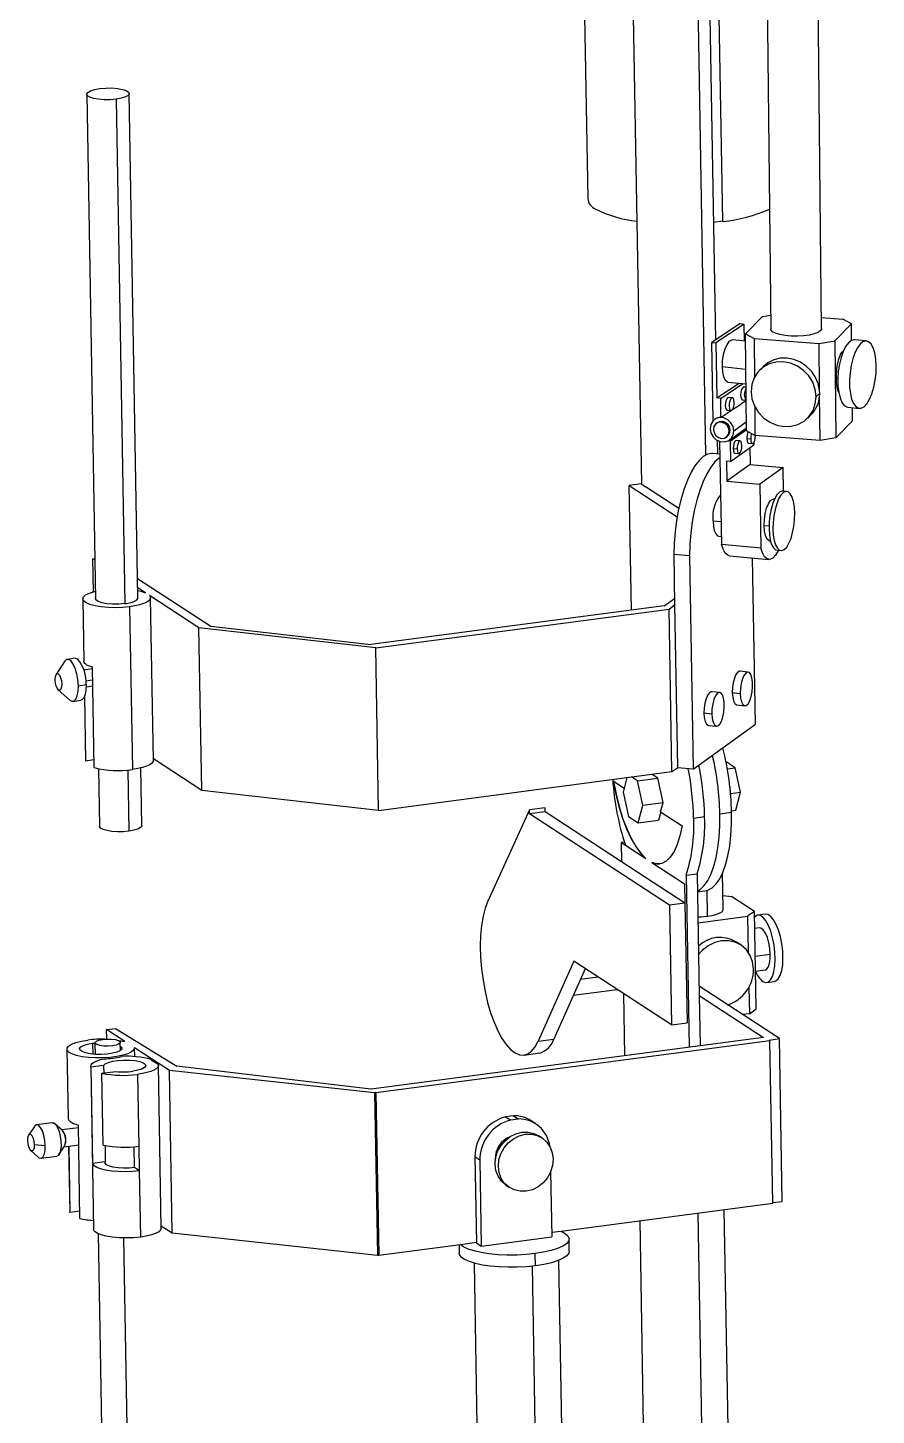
# Model space of a CAD drawing. Header units: inches. Extents: x 0.1 to 8.4, y 0.1 to 10.9.
# Drawn here: x 4.563 to 5.439, y 4.929 to 6.362 of the extents above; entities that cross this region are included whole.
import ezdxf

# ---------------------------------------------------------------- set-up
doc = ezdxf.new("R2010")
doc.units = ezdxf.units.IN
doc.header["$MEASUREMENT"] = 0

msp = doc.modelspace()

# ---------------------------------------------------------------- linework, layer by layer
at = {"color": 7, "linetype": 'Continuous', "lineweight": 25}
for p, q in [((5.3227, 6.7557), (5.3301, 6.0512)), ((5.3826, 6.0518), (5.3752, 6.7563)), ((5.1365, 6.4583), (5.1413, 6.1859)), ((5.2656, 6.4607), (5.2729, 6.0397)), ((5.1969, 5.8909), (5.1876, 6.425)), ((5.2547, 6.3886), (5.2629, 5.9211)), ((4.6241, 6.2937), (4.6332, 5.772)), ((4.6769, 5.7736), (4.6678, 6.2945)), ((5.2806, 6.1625), (5.2708, 6.1613)), ((5.3211, 6.0637), (5.3039, 6.0463)), ((5.33, 6.0652), (5.3211, 6.0637)), ((5.3825, 6.063), (5.4046, 6.0613)), ((5.2986, 6.0568), (5.2694, 6.0374)), ((5.3026, 6.0564), (5.2734, 6.0369)), ((5.2986, 6.0568), (5.3026, 6.0564)), ((5.3029, 6.0387), (5.3026, 6.0564)), ((5.4135, 6.0566), (5.3962, 6.0392)), ((5.4135, 6.0566), (5.4046, 6.0613)), ((5.4136, 6.0395), (5.4135, 6.0566)), ((5.2708, 5.9567), (5.2694, 6.0374)), ((5.2694, 6.0374), (5.2734, 6.0369)), ((5.2734, 6.0369), (5.2744, 5.98)), ((5.304, 6.0386), (5.2908, 6.04)), ((5.3039, 6.0463), (5.3128, 6.0416)), ((5.3049, 5.946), (5.3039, 6.0463)), ((5.3128, 6.0416), (5.3799, 6.0364)), ((5.3128, 6.0416), (5.3132, 6.0013)), ((5.3799, 6.0364), (5.3962, 6.0392)), ((5.3804, 5.9881), (5.3799, 6.0364)), ((5.3962, 6.0392), (5.3973, 5.9389)), ((5.4288, 6.0389), (5.4167, 6.0401)), ((5.3221, 6.0123), (5.3184, 6.0086)), ((5.2744, 5.98), (5.2974, 5.9953)), ((5.2784, 5.9796), (5.3014, 5.9949)), ((5.2863, 5.9964), (5.3044, 5.9946)), ((5.3045, 5.991), (5.3022, 5.9912)), ((5.2784, 5.9796), (5.2744, 5.98)), ((5.2787, 5.9598), (5.2784, 5.9796)), ((5.2904, 5.9801), (5.2864, 5.9805)), ((5.3009, 5.9782), (5.3046, 5.9778)), ((5.3806, 5.9851), (5.3769, 5.9814)), ((5.381, 5.9361), (5.3805, 5.9822)), ((5.285, 5.9675), (5.2891, 5.9671)), ((5.3135, 5.9712), (5.3138, 5.9412)), ((5.3682, 5.9593), (5.3719, 5.9631)), ((5.4095, 5.9705), (5.4216, 5.9692)), ((5.4145, 5.9563), (5.4144, 5.97)), ((5.2722, 5.9579), (5.2721, 5.9578)), ((5.2749, 5.9545), (5.2739, 5.9538)), ((5.2874, 5.9365), (5.3049, 5.9491)), ((5.4145, 5.9563), (5.3973, 5.9389)), ((5.2747, 5.9363), (5.275, 5.9223)), ((5.2773, 5.9351), (5.2791, 5.829)), ((5.2841, 5.9396), (5.2851, 5.9403)), ((5.2881, 5.9354), (5.2859, 5.9356)), ((5.2881, 5.9466), (5.2872, 5.9459)), ((5.2881, 5.9354), (5.3049, 5.9475)), ((5.2881, 5.9354), (5.2884, 5.9144)), ((5.2984, 5.9356), (5.2943, 5.936)), ((5.3138, 5.9412), (5.3049, 5.946)), ((5.3053, 5.9381), (5.3094, 5.9377)), ((5.3125, 5.9338), (5.3126, 5.9317)), ((5.381, 5.9361), (5.3138, 5.9412)), ((5.3973, 5.9389), (5.381, 5.9361)), ((5.2775, 5.9221), (5.2703, 5.9228)), ((5.2884, 5.9144), (5.3126, 5.9317)), ((5.2913, 5.9277), (5.2954, 5.9273)), ((5.2931, 5.9229), (5.2972, 5.9225)), ((5.3071, 5.9333), (5.3112, 5.9329)), ((5.3086, 5.9289), (5.3089, 5.9114)), ((5.2884, 5.9144), (5.2844, 5.9147)), ((5.2844, 5.9147), (5.2847, 5.894)), ((5.3089, 5.9114), (5.2847, 5.894)), ((5.3089, 5.9114), (5.3428, 5.9082)), ((5.3428, 5.9082), (5.3187, 5.8908)), ((5.3432, 5.8837), (5.3428, 5.9082)), ((5.1962, 5.8913), (5.1841, 5.8897)), ((5.1969, 5.8909), (5.1962, 5.8913)), ((5.1969, 5.8909), (5.2007, 5.8883)), ((5.2847, 5.894), (5.3187, 5.8908)), ((5.3187, 5.8908), (5.3198, 5.8252)), ((5.1841, 5.8897), (5.2335, 5.8574)), ((5.1863, 5.7609), (5.1841, 5.8897)), ((5.2351, 5.8659), (5.2007, 5.8883)), ((5.3465, 5.8834), (5.3424, 5.8837)), ((5.3339, 5.8757), (5.3334, 5.8758)), ((5.2765, 5.8372), (5.279, 5.837)), ((5.2791, 5.829), (5.3198, 5.8252)), ((5.3293, 5.8322), (5.3298, 5.8322)), ((5.3366, 5.8228), (5.3407, 5.8224)), ((4.6305, 5.814), (4.6325, 5.8143)), ((4.6325, 5.8127), (4.6305, 5.814)), ((4.6311, 5.7799), (4.6305, 5.814)), ((5.2462, 5.8168), (5.2299, 5.8184)), ((5.2299, 5.8184), (5.2308, 5.7662)), ((5.2462, 5.8168), (5.25, 5.5966)), ((5.2875, 5.8171), (5.3281, 5.8132)), ((5.3143, 5.6429), (5.3113, 5.8148)), ((4.6766, 5.7935), (4.752, 5.7443)), ((4.6847, 5.7787), (4.6767, 5.7839)), ((4.7399, 5.7427), (4.6889, 5.7759)), ((4.6199, 5.7725), (4.621, 5.7081)), ((4.6683, 5.7643), (4.6713, 5.5963)), ((4.6928, 5.6057), (4.6899, 5.7737)), ((5.22, 5.7653), (4.9172, 5.7253)), ((4.9223, 5.722), (5.2251, 5.762)), ((5.22, 5.7653), (5.2307, 5.773)), ((5.2251, 5.762), (5.2308, 5.7662)), ((5.228, 5.594), (5.2251, 5.762)), ((5.2308, 5.7662), (5.2337, 5.5981)), ((4.9223, 5.722), (4.7399, 5.7427)), ((4.7428, 5.5746), (4.7399, 5.7427)), ((4.752, 5.7443), (4.9172, 5.7253)), ((4.9252, 5.554), (4.9223, 5.722)), ((4.6012, 5.7078), (4.5925, 5.6945)), ((4.6122, 5.7111), (4.6041, 5.71)), ((4.6299, 5.7002), (4.6211, 5.699)), ((4.6317, 5.5982), (4.6299, 5.7018)), ((5.3066, 5.6969), (5.2985, 5.6977)), ((4.5947, 5.6786), (4.6065, 5.6679)), ((4.6154, 5.6828), (4.6234, 5.6839)), ((4.6234, 5.6817), (4.6302, 5.6825)), ((5.2773, 5.6758), (5.2692, 5.6766)), ((5.2904, 5.6757), (5.2986, 5.6749)), ((4.6098, 5.6666), (4.6179, 5.6677)), ((4.6217, 5.6716), (4.6229, 5.6049)), ((5.2952, 5.6629), (5.3034, 5.6621)), ((5.2611, 5.6546), (5.2692, 5.6538)), ((5.25, 5.5966), (5.3143, 5.6429)), ((5.2659, 5.6418), (5.274, 5.641)), ((4.6315, 5.6061), (4.6229, 5.6049)), ((4.7428, 5.5746), (4.6928, 5.6073)), ((5.2934, 5.598), (5.2839, 5.6042)), ((4.6362, 5.597), (4.6373, 5.5376)), ((4.681, 5.5383), (4.68, 5.5979)), ((4.9252, 5.554), (5.228, 5.594)), ((5.2134, 5.5874), (5.2075, 5.5913)), ((5.228, 5.594), (5.2337, 5.5981)), ((5.25, 5.5966), (5.2337, 5.5981)), ((5.2853, 5.5969), (5.2934, 5.598)), ((5.2988, 5.5729), (5.2934, 5.598)), ((5.1678, 5.5841), (5.1788, 5.577)), ((5.1815, 5.5879), (5.1777, 5.5727)), ((5.1924, 5.5846), (5.1865, 5.5885)), ((5.1924, 5.5846), (5.2134, 5.5874)), ((5.1979, 5.5595), (5.1924, 5.5846)), ((5.2189, 5.5623), (5.2134, 5.5874)), ((4.9252, 5.554), (4.7428, 5.5746)), ((5.1777, 5.5727), (5.1831, 5.5476)), ((5.1979, 5.5595), (5.2189, 5.5623)), ((5.2164, 5.5524), (5.2189, 5.5623)), ((5.2887, 5.5715), (5.2988, 5.5729)), ((5.2941, 5.5543), (5.2988, 5.5729)), ((5.081, 5.5545), (5.0379, 5.4603)), ((5.0972, 5.5567), (5.081, 5.5545)), ((5.0811, 5.5503), (5.081, 5.5545)), ((5.0972, 5.5524), (5.0811, 5.5503)), ((5.2255, 5.4561), (5.0811, 5.5503)), ((5.0972, 5.5524), (5.0972, 5.5567)), ((5.1761, 5.5009), (5.0972, 5.5524)), ((5.1831, 5.5476), (5.1932, 5.541)), ((5.1932, 5.541), (5.1979, 5.5595)), ((5.2165, 5.5524), (5.2143, 5.5438)), ((5.2164, 5.5524), (5.2385, 5.538)), ((5.2618, 5.5472), (5.2505, 5.5457)), ((5.2896, 5.5518), (5.2775, 5.5502)), ((5.2896, 5.5537), (5.2941, 5.5543)), ((5.1932, 5.541), (5.2143, 5.5438)), ((5.179, 5.5213), (5.1758, 5.5208)), ((5.1758, 5.5208), (5.1761, 5.5009)), ((5.1758, 5.5208), (5.18, 5.5181)), ((5.1801, 5.518), (5.201, 5.5043)), ((5.2011, 5.5043), (5.201, 5.5043)), ((5.2415, 5.4583), (5.1761, 5.5009)), ((5.2074, 5.5002), (5.2412, 5.4781)), ((5.2074, 5.5002), (5.2075, 5.5002)), ((5.2811, 5.4518), (5.2804, 5.4894)), ((5.2412, 5.4781), (5.2415, 5.4582)), ((5.2428, 5.4871), (5.2541, 5.4886)), ((5.2428, 5.4871), (5.2459, 5.3093)), ((5.2541, 5.4886), (5.2563, 5.3627)), ((5.2544, 5.4698), (5.2619, 5.4708)), ((5.2808, 5.466), (5.2897, 5.4651)), ((5.3133, 5.4497), (5.2897, 5.4651)), ((5.2415, 5.4582), (5.2255, 5.4561)), ((5.2255, 5.4561), (5.2276, 5.3324)), ((5.2415, 5.4582), (5.2437, 5.3345)), ((5.3133, 5.4497), (5.3062, 5.4448)), ((5.3151, 5.3489), (5.3133, 5.4497)), ((5.3247, 5.4467), (5.3166, 5.4456)), ((5.255, 5.438), (5.3062, 5.4448)), ((5.3062, 5.4448), (5.3069, 5.4074)), ((5.3183, 5.4326), (5.3136, 5.432)), ((5.2991, 5.415), (5.2941, 5.4183)), ((5.1267, 5.3982), (5.09, 5.3157)), ((5.1385, 5.3905), (5.1062, 5.3178)), ((5.2276, 5.3324), (5.1267, 5.3982)), ((5.3144, 5.3879), (5.3241, 5.3892)), ((5.3258, 5.3762), (5.3338, 5.3773)), ((5.1263, 5.3631), (5.1714, 5.369)), ((5.1795, 5.3005), (5.1784, 5.3645)), ((5.3391, 5.3182), (5.2561, 5.3723)), ((5.2563, 5.3627), (5.3226, 5.3194)), ((5.2563, 5.3627), (5.2572, 5.3108)), ((5.3075, 5.3712), (5.308, 5.344)), ((5.308, 5.344), (5.3151, 5.3489)), ((5.2276, 5.3324), (5.2437, 5.3345)), ((5.308, 5.344), (5.3009, 5.3431)), ((4.6446, 5.3275), (4.6538, 5.3287)), ((4.6633, 5.3152), (4.6446, 5.3275)), ((4.6448, 5.3178), (4.6446, 5.3275)), ((4.6538, 5.3287), (4.7169, 5.2897)), ((5.3226, 5.3194), (4.9177, 5.2659)), ((5.09, 5.3157), (5.1062, 5.3178)), ((5.3286, 5.3168), (5.3391, 5.3182)), ((5.342, 5.1501), (5.3391, 5.3182)), ((4.6035, 5.3074), (4.6048, 5.2358)), ((4.6301, 5.3135), (4.6325, 5.3137)), ((4.6325, 5.314), (4.6327, 5.302)), ((4.6589, 5.3061), (4.6587, 5.3144)), ((4.7094, 5.2852), (4.6735, 5.3086)), ((4.6737, 5.2995), (4.6735, 5.3086)), ((4.9225, 5.2626), (5.3292, 5.3164)), ((5.0754, 5.3013), (5.0916, 5.3034)), ((5.3292, 5.3164), (5.3286, 5.3168)), ((5.3322, 5.1483), (5.3292, 5.3164)), ((4.6281, 5.2895), (4.631, 5.1214)), ((4.6414, 5.2906), (4.6282, 5.2888)), ((4.6282, 5.2888), (4.6299, 5.1893)), ((4.6414, 5.2906), (4.6416, 5.2827)), ((4.6907, 5.2965), (4.6978, 5.2919)), ((4.701, 5.1226), (4.6981, 5.2907)), ((4.9173, 5.2661), (4.7169, 5.2897)), ((4.6397, 5.2824), (4.6542, 5.2844)), ((4.641, 5.2081), (4.6397, 5.2824)), ((4.6765, 5.2813), (4.6778, 5.207)), ((4.9212, 5.2622), (4.7094, 5.2852)), ((4.7123, 5.1172), (4.7094, 5.2852)), ((4.9177, 5.2659), (4.9173, 5.2661)), ((4.9225, 5.2626), (4.9212, 5.2622)), ((4.9212, 5.2622), (4.9242, 5.0942)), ((4.9225, 5.2626), (4.9255, 5.0946)), ((4.5885, 5.2314), (4.5723, 5.2293)), ((5.0645, 5.2386), (5.0563, 5.2375)), ((5.0563, 5.2375), (5.0614, 5.2342)), ((5.0614, 5.2342), (5.0695, 5.2353)), ((5.0645, 5.2386), (5.0695, 5.2353)), ((5.0876, 5.2302), (5.0826, 5.2335)), ((4.57, 5.2276), (4.5642, 5.2187)), ((4.599, 5.2233), (4.5911, 5.2303)), ((4.6154, 5.2262), (4.5983, 5.2239)), ((4.617, 5.1326), (4.6154, 5.229)), ((5.0939, 5.2156), (5.0905, 5.2178)), ((4.5664, 5.2027), (4.5742, 5.1956)), ((4.5813, 5.2075), (4.5699, 5.2087)), ((4.5954, 5.1984), (4.6011, 5.2073)), ((4.6007, 5.2066), (4.6157, 5.2086)), ((4.6053, 5.2072), (4.6065, 5.1393)), ((4.6054, 5.2072), (4.6066, 5.1387)), ((4.6429, 5.2077), (4.6432, 5.1911)), ((4.6734, 5.1851), (4.6731, 5.2064)), ((4.6785, 5.1818), (4.678, 5.207)), ((4.5769, 5.1946), (4.5931, 5.1967)), ((4.6432, 5.1911), (4.6299, 5.1893)), ((5.0247, 5.1964), (5.0298, 5.1931)), ((5.0247, 5.1964), (5.0263, 5.1072)), ((5.0298, 5.1931), (5.0313, 5.1039)), ((4.6785, 5.1818), (4.6734, 5.1851)), ((4.6783, 5.1818), (4.6795, 5.1133)), ((5.1028, 5.1805), (5.104, 5.1135)), ((5.0571, 5.1665), (5.0604, 5.1643)), ((5.1137, 5.1195), (5.3322, 5.1483)), ((5.3322, 5.1488), (5.342, 5.1501)), ((4.6066, 5.1387), (4.6065, 5.1393)), ((4.6169, 5.14), (4.6066, 5.1387)), ((5.2954, 4.3771), (5.2821, 5.1417)), ((4.7123, 5.1172), (4.701, 5.1246)), ((4.9242, 5.0942), (4.7123, 5.1172)), ((5.1039, 5.1182), (5.1137, 5.1195)), ((5.1948, 5.1302), (5.2079, 4.3755)), ((4.6359, 5.1166), (4.6469, 4.4871)), ((4.6732, 4.4878), (4.6623, 5.1123)), ((4.9255, 5.0946), (5.0099, 5.1057)), ((5.0083, 5.1055), (5.0084, 5.0969)), ((5.0099, 5.1057), (5.0263, 5.1079)), ((5.0263, 5.1072), (5.0313, 5.1039)), ((5.0313, 5.1039), (5.104, 5.1135)), ((5.1221, 5.0988), (5.1219, 5.1114)), ((4.9242, 5.0942), (4.9255, 5.0946)), ((5.0871, 5.0836), (5.0869, 5.0962)), ((5.1257, 4.2626), (5.1113, 5.0893)), ((5.0238, 5.0863), (5.0382, 4.261))]:
    msp.add_line(p, q, dxfattribs=at)
at = {"color": 8, "linetype": 'Continuous', "lineweight": 25}
for p, q in [((5.2806, 6.1625), (5.2761, 6.416)), ((4.6544, 6.2886), (4.6635, 5.7676)), ((5.2799, 6.0125), (5.3043, 6.0099)), ((5.3974, 6.0003), (5.3993, 6.0001)), ((5.292, 5.946), (5.3048, 5.9553)), ((5.2705, 5.8532), (5.2787, 5.8524)), ((5.3233, 5.8482), (5.3283, 5.8478)), ((4.6232, 5.6878), (4.6301, 5.6887)), ((4.6665, 5.5958), (4.6676, 5.5325)), ((5.2649, 5.4448), (5.2645, 5.4714)), ((5.3141, 5.4034), (5.3296, 5.4054)), ((5.1336, 5.3795), (5.1517, 5.3819)), ((4.6301, 5.3135), (4.6303, 5.3022)), ((5.0459, 5.1945), (5.046, 5.1945)), ((5.2685, 4.3653), (5.255, 5.1381)), ((5.0987, 4.2508), (5.0842, 5.0832))]:
    msp.add_line(p, q, dxfattribs=at)
at = {"color": 7, "linetype": 'Continuous', "lineweight": 25, "flags": 128}
for points in [[(4.6544, 6.2886), (4.6483, 6.2881), (4.6421, 6.288), (4.6362, 6.2885), (4.6311, 6.2894), (4.6272, 6.2907), (4.6248, 6.2922), (4.6241, 6.294), (4.6252, 6.2957), (4.628, 6.2973), (4.6322, 6.2986), (4.6376, 6.2996)], [(4.6376, 6.2996), (4.6436, 6.3001), (4.6498, 6.3002), (4.6557, 6.2997), (4.6608, 6.2988), (4.6648, 6.2975), (4.6671, 6.296), (4.6678, 6.2942), (4.6667, 6.2925), (4.664, 6.2909), (4.6597, 6.2896), (4.6544, 6.2886)], [(5.3816, 6.0496), (5.379, 6.0478), (5.375, 6.0462), (5.3699, 6.045), (5.364, 6.0442), (5.3576, 6.0438), (5.3511, 6.0439), (5.3449, 6.0444), (5.3395, 6.0454), (5.3351, 6.0468), (5.332, 6.0484), (5.3303, 6.0503), (5.3301, 6.0512)], [(5.3826, 6.0518), (5.3825, 6.0511), (5.3816, 6.0496)], [(5.2908, 6.04), (5.2894, 6.0398), (5.2869, 6.0382), (5.2846, 6.0349), (5.2826, 6.0303), (5.2811, 6.0247), (5.2801, 6.0186), (5.2799, 6.0125)], [(5.4167, 6.0401), (5.4162, 6.0401), (5.4133, 6.0394), (5.4103, 6.037), (5.4074, 6.0331), (5.4049, 6.028), (5.4027, 6.0217), (5.401, 6.0148), (5.3998, 6.0073), (5.3993, 5.9998), (5.3994, 5.9925), (5.4002, 5.9859), (5.4016, 5.9801), (5.4035, 5.9755), (5.4058, 5.9723), (5.4085, 5.9707), (5.4095, 5.9705)], [(5.439, 6.0132), (5.4385, 6.0202), (5.4374, 6.0265), (5.4358, 6.0317), (5.4336, 6.0356), (5.4311, 6.038), (5.4283, 6.0389), (5.4253, 6.0381), (5.4223, 6.0357), (5.4195, 6.0319), (5.4169, 6.0267), (5.4147, 6.0205), (5.413, 6.0135), (5.4119, 6.0061), (5.4114, 5.9986), (5.4115, 5.9913), (5.4123, 5.9846), (5.4136, 5.9789), (5.4155, 5.9743), (5.4179, 5.9711), (5.4206, 5.9694), (5.4235, 5.9694), (5.4265, 5.971), (5.4294, 5.9741), (5.4321, 5.9787), (5.4345, 5.9844), (5.4365, 5.991), (5.4379, 5.9983), (5.4388, 6.0058), (5.439, 6.0132)], [(5.3804, 5.9881), (5.379, 5.9951), (5.3761, 6.0018), (5.372, 6.0078), (5.3668, 6.013), (5.3607, 6.017), (5.3539, 6.0198), (5.3469, 6.0211), (5.3399, 6.021), (5.3332, 6.0194), (5.3271, 6.0164), (5.3221, 6.0123)], [(5.2799, 6.0125), (5.2803, 6.0068), (5.2814, 6.002), (5.2831, 5.9986), (5.2853, 5.9967), (5.2863, 5.9964)], [(5.3769, 5.9814), (5.376, 5.9889), (5.3734, 5.9962), (5.3693, 6.0028), (5.364, 6.0085), (5.3576, 6.013), (5.3504, 6.016), (5.343, 6.0174), (5.3355, 6.0171), (5.3284, 6.0152), (5.3221, 6.0117), (5.3168, 6.0068), (5.3129, 6.0008), (5.3105, 5.9939), (5.3097, 5.9865)], [(5.3022, 5.9912), (5.3015, 5.991), (5.3005, 5.9899), (5.2997, 5.9879), (5.2991, 5.9855), (5.299, 5.983), (5.2992, 5.9807), (5.2998, 5.979), (5.3007, 5.9782), (5.3009, 5.9782)], [(5.2864, 5.9805), (5.2856, 5.9803), (5.2846, 5.9792), (5.2838, 5.9772), (5.2833, 5.9748), (5.2831, 5.9723), (5.2834, 5.97), (5.284, 5.9683), (5.2848, 5.9675), (5.285, 5.9675)], [(5.2923, 5.9753), (5.2921, 5.9776), (5.2915, 5.9793), (5.2906, 5.9801), (5.2896, 5.9799), (5.2886, 5.9787), (5.2878, 5.9768), (5.2873, 5.9744), (5.2871, 5.9719), (5.2874, 5.9696), (5.288, 5.9679), (5.2888, 5.9671), (5.2898, 5.9673), (5.2908, 5.9684), (5.2916, 5.9703), (5.2922, 5.9728), (5.2923, 5.9753)], [(5.3097, 5.9865), (5.3107, 5.979), (5.3132, 5.9718), (5.3173, 5.9651), (5.3227, 5.9594), (5.3291, 5.9549), (5.3362, 5.9519), (5.3437, 5.9505), (5.3511, 5.9508), (5.3582, 5.9527), (5.3645, 5.9562), (5.3698, 5.9611), (5.3737, 5.9671), (5.3761, 5.974), (5.3769, 5.9814)], [(5.292, 5.946), (5.2912, 5.9504), (5.289, 5.9544), (5.2857, 5.9575), (5.2817, 5.9594), (5.2774, 5.9598), (5.2735, 5.9587), (5.2703, 5.9561), (5.2682, 5.9526), (5.2676, 5.9483)], [(5.2676, 5.9483), (5.2684, 5.9439), (5.2706, 5.9399), (5.2739, 5.9368), (5.2779, 5.935), (5.2821, 5.9346), (5.2861, 5.9357), (5.2893, 5.9382), (5.2913, 5.9418), (5.292, 5.946)], [(5.2872, 5.9459), (5.2865, 5.9492), (5.2847, 5.9521), (5.282, 5.9541), (5.2789, 5.9551), (5.2758, 5.9547), (5.2732, 5.9531), (5.2715, 5.9506), (5.2709, 5.9474), (5.2716, 5.9442), (5.2734, 5.9413), (5.276, 5.9392), (5.2792, 5.9383), (5.2823, 5.9386), (5.2849, 5.9402), (5.2866, 5.9427), (5.2872, 5.9459)], [(5.2943, 5.936), (5.2936, 5.9358), (5.2927, 5.9346), (5.2919, 5.9327), (5.2915, 5.9303), (5.2913, 5.9277)], [(5.2954, 5.9273), (5.2956, 5.9251), (5.2962, 5.9234), (5.297, 5.9226), (5.2979, 5.9228), (5.2988, 5.9239), (5.2996, 5.9258), (5.3001, 5.9283), (5.3002, 5.9308), (5.3, 5.9331), (5.2994, 5.9348), (5.2986, 5.9356), (5.2977, 5.9354), (5.2968, 5.9342), (5.296, 5.9323), (5.2955, 5.9299), (5.2954, 5.9273)], [(5.3053, 5.9381), (5.3056, 5.9358), (5.3061, 5.9341), (5.3069, 5.9333), (5.3071, 5.9333)], [(5.3094, 5.9377), (5.3096, 5.9354), (5.3102, 5.9338), (5.311, 5.933), (5.3119, 5.9331), (5.3129, 5.9343), (5.3136, 5.9362), (5.3141, 5.9386), (5.3142, 5.9412), (5.3142, 5.9412)], [(5.2703, 5.9228), (5.2691, 5.9228), (5.2648, 5.922), (5.2604, 5.9195), (5.2561, 5.9155), (5.2518, 5.91), (5.2478, 5.9032), (5.244, 5.8951), (5.2406, 5.886), (5.2375, 5.8759), (5.2349, 5.865), (5.2328, 5.8536), (5.2313, 5.8419), (5.2303, 5.8301), (5.2299, 5.8184)], [(5.2913, 5.9277), (5.2915, 5.9254), (5.2921, 5.9238), (5.2929, 5.923), (5.2931, 5.9229)], [(5.2776, 5.9186), (5.2767, 5.918), (5.2723, 5.914), (5.2681, 5.9085), (5.2641, 5.9017), (5.2603, 5.8936), (5.2568, 5.8844), (5.2538, 5.8743), (5.2512, 5.8635), (5.2491, 5.8521), (5.2476, 5.8404), (5.2466, 5.8286), (5.2462, 5.8168)], [(5.3424, 5.8837), (5.3415, 5.8837), (5.339, 5.8827), (5.3365, 5.8801), (5.3342, 5.8762), (5.3321, 5.8712), (5.3304, 5.8652), (5.3291, 5.8587), (5.3284, 5.8519), (5.3283, 5.8451)], [(5.3549, 5.861), (5.3545, 5.8673), (5.3535, 5.8729), (5.3521, 5.8775), (5.3502, 5.8809), (5.348, 5.8829), (5.3456, 5.8833), (5.3431, 5.8823), (5.3406, 5.8797), (5.3382, 5.8758), (5.3362, 5.8708), (5.3345, 5.8649), (5.3332, 5.8583), (5.3325, 5.8515), (5.3323, 5.8448)], [(5.3233, 5.8482), (5.3236, 5.8544), (5.3244, 5.8605), (5.3258, 5.8661), (5.3277, 5.8707), (5.3299, 5.874), (5.3322, 5.8756), (5.3334, 5.8758)], [(5.2705, 5.8532), (5.2709, 5.8477), (5.2718, 5.8431), (5.2733, 5.8397), (5.2751, 5.8377), (5.2765, 5.8372)], [(5.3293, 5.8322), (5.3284, 5.8325), (5.3264, 5.8343), (5.3248, 5.8378), (5.3238, 5.8425), (5.3233, 5.8482)], [(5.3323, 5.8448), (5.3327, 5.8384), (5.3337, 5.8328), (5.3351, 5.8282), (5.337, 5.8248), (5.3392, 5.8229), (5.3416, 5.8224), (5.3441, 5.8235), (5.3466, 5.826), (5.3489, 5.8299), (5.351, 5.8349), (5.3527, 5.8409), (5.354, 5.8474), (5.3547, 5.8542), (5.3549, 5.861)], [(5.3283, 5.8451), (5.3287, 5.8388), (5.3296, 5.8332), (5.331, 5.8286), (5.3329, 5.8252), (5.3351, 5.8232), (5.3366, 5.8228)], [(5.2875, 5.8171), (5.2857, 5.8176), (5.2831, 5.8198), (5.2809, 5.8237), (5.2791, 5.829)], [(5.3382, 5.8226), (5.3379, 5.822), (5.3351, 5.8175), (5.3322, 5.8145), (5.3292, 5.8132), (5.3264, 5.8137), (5.3238, 5.816), (5.3215, 5.8199), (5.3198, 5.8252)], [(4.6683, 5.7643), (4.6611, 5.7636), (4.6535, 5.7633), (4.646, 5.7635), (4.639, 5.7642), (4.6326, 5.7652), (4.6273, 5.7666), (4.6233, 5.7684), (4.6208, 5.7703), (4.6199, 5.7724), (4.6206, 5.7745), (4.6229, 5.7765), (4.6268, 5.7784), (4.6319, 5.7801), (4.633, 5.7804)], [(4.6889, 5.7759), (4.6898, 5.7742), (4.6896, 5.7725), (4.6884, 5.7708), (4.6861, 5.7692), (4.6828, 5.7677), (4.6787, 5.7663), (4.6738, 5.7652), (4.6683, 5.7643)], [(4.6768, 5.781), (4.68, 5.7803), (4.6847, 5.7787)], [(4.6633, 5.7676), (4.6571, 5.7671), (4.6508, 5.767), (4.6447, 5.7675), (4.6396, 5.7685), (4.6357, 5.7698), (4.6335, 5.7715), (4.6331, 5.7732), (4.6332, 5.7735)], [(4.6754, 5.7713), (4.6768, 5.773), (4.6769, 5.7736)], [(4.6154, 5.6828), (4.6149, 5.689), (4.6138, 5.695), (4.6122, 5.7006), (4.6101, 5.7051), (4.6078, 5.7083), (4.6054, 5.7099), (4.6031, 5.7097), (4.6012, 5.7078)], [(4.6122, 5.7111), (4.6124, 5.7111), (4.6147, 5.7104)], [(4.6299, 5.7018), (4.6278, 5.7025), (4.6259, 5.7033), (4.6243, 5.7041), (4.6231, 5.7049), (4.6221, 5.7058), (4.6214, 5.7067), (4.6211, 5.7077), (4.621, 5.7081)], [(4.5915, 5.6889), (4.5917, 5.6919), (4.5924, 5.6942), (4.5934, 5.6953), (4.5947, 5.6951), (4.596, 5.6936), (4.5971, 5.6911), (4.5979, 5.6879), (4.5982, 5.6845)], [(5.2985, 5.6977), (5.298, 5.6977), (5.2961, 5.6967), (5.2942, 5.6942), (5.2926, 5.6905), (5.2914, 5.6859), (5.2906, 5.6808), (5.2904, 5.6757)], [(5.2986, 5.6749), (5.2989, 5.6701), (5.2998, 5.6662), (5.3012, 5.6635), (5.3029, 5.6622), (5.3048, 5.6624), (5.3067, 5.6642), (5.3085, 5.6673), (5.3099, 5.6715), (5.3109, 5.6764), (5.3114, 5.6816), (5.3113, 5.6866), (5.3107, 5.691), (5.3095, 5.6944), (5.308, 5.6964), (5.3061, 5.6969), (5.3042, 5.6959), (5.3024, 5.6935), (5.3008, 5.6898), (5.2995, 5.6852), (5.2988, 5.68), (5.2986, 5.6749)], [(4.5982, 5.6845), (4.598, 5.6815), (4.5973, 5.6792), (4.5963, 5.6781), (4.595, 5.6783), (4.5937, 5.6798), (4.5926, 5.6823), (4.5918, 5.6855), (4.5915, 5.6889)], [(4.6065, 5.6679), (4.6085, 5.6667), (4.6108, 5.6669), (4.6127, 5.6688), (4.6142, 5.6723), (4.6151, 5.6771), (4.6154, 5.6828)], [(4.6234, 5.6839), (4.6232, 5.6783), (4.6224, 5.6736), (4.621, 5.6701), (4.6191, 5.6681), (4.6179, 5.6677)], [(5.2692, 5.6766), (5.2687, 5.6766), (5.2668, 5.6756), (5.2649, 5.6731), (5.2633, 5.6694), (5.2621, 5.6648), (5.2613, 5.6597), (5.2611, 5.6546)], [(5.2692, 5.6538), (5.2696, 5.649), (5.2705, 5.6451), (5.2719, 5.6424), (5.2736, 5.6411), (5.2755, 5.6413), (5.2774, 5.6431), (5.2792, 5.6462), (5.2806, 5.6504), (5.2816, 5.6553), (5.2821, 5.6605), (5.282, 5.6655), (5.2814, 5.6699), (5.2802, 5.6732), (5.2786, 5.6753), (5.2768, 5.6758), (5.2749, 5.6748), (5.2731, 5.6724), (5.2714, 5.6687), (5.2702, 5.6641), (5.2694, 5.6589), (5.2692, 5.6538)], [(5.2904, 5.6757), (5.2908, 5.6709), (5.2917, 5.667), (5.2931, 5.6643), (5.2948, 5.663), (5.2952, 5.6629)], [(5.2611, 5.6546), (5.2615, 5.6498), (5.2624, 5.6459), (5.2638, 5.6432), (5.2655, 5.6419), (5.2659, 5.6418)], [(4.6928, 5.6057), (4.6926, 5.6045), (4.6913, 5.6028), (4.689, 5.6011), (4.6857, 5.5996), (4.6816, 5.5983), (4.6767, 5.5972), (4.6713, 5.5963)], [(5.1678, 5.5841), (5.1703, 5.5709), (5.1734, 5.5581), (5.1771, 5.5461), (5.1813, 5.5351), (5.1858, 5.5252), (5.1907, 5.5167), (5.1958, 5.5097), (5.201, 5.5043)], [(5.1679, 5.5841), (5.1704, 5.5709), (5.1735, 5.5581), (5.1772, 5.5461), (5.1814, 5.5351), (5.1859, 5.5252), (5.1908, 5.5167), (5.1959, 5.5097), (5.2011, 5.5043)], [(5.2889, 5.5676), (5.2886, 5.5722), (5.2877, 5.5802)], [(5.2544, 5.4706), (5.2574, 5.4724), (5.2615, 5.4763), (5.2652, 5.4817), (5.2685, 5.4883), (5.2714, 5.4963), (5.2737, 5.5053), (5.2755, 5.5154), (5.2768, 5.5263), (5.2775, 5.538), (5.2775, 5.5502)], [(5.2619, 5.4708), (5.2651, 5.4716), (5.2695, 5.474), (5.2736, 5.478), (5.2774, 5.4833), (5.2807, 5.4899), (5.2835, 5.4979), (5.2858, 5.5069), (5.2877, 5.517), (5.2889, 5.5279), (5.2896, 5.5396), (5.2896, 5.5518)], [(4.6676, 5.5325), (4.6618, 5.532), (4.6558, 5.5319), (4.6501, 5.5323), (4.6451, 5.5331), (4.6411, 5.5342), (4.6384, 5.5357), (4.6373, 5.5373), (4.6373, 5.5376)], [(4.681, 5.5383), (4.6809, 5.5378), (4.6796, 5.5362), (4.6768, 5.5347), (4.6727, 5.5334), (4.6676, 5.5325)], [(5.2385, 5.538), (5.2364, 5.5278), (5.2336, 5.5189), (5.2303, 5.5114), (5.2264, 5.5056), (5.2221, 5.5015), (5.2175, 5.4992), (5.2125, 5.4988), (5.2074, 5.5002)], [(5.2075, 5.5002), (5.2126, 5.4988), (5.2156, 5.4988)], [(5.0379, 5.4603), (5.0353, 5.4531), (5.0331, 5.4447), (5.0316, 5.4352), (5.0306, 5.4249), (5.0303, 5.4138), (5.0306, 5.4023), (5.0315, 5.3905), (5.0331, 5.3786), (5.0352, 5.367), (5.0378, 5.3557), (5.0409, 5.345), (5.0445, 5.3351), (5.0484, 5.3263), (5.0526, 5.3185), (5.057, 5.3121), (5.0616, 5.307), (5.0662, 5.3035), (5.0708, 5.3016), (5.0752, 5.3012), (5.0794, 5.3025), (5.0833, 5.3054), (5.0869, 5.3098), (5.09, 5.3157)], [(5.2649, 5.4448), (5.2695, 5.4455), (5.2734, 5.4465), (5.2767, 5.4477), (5.2791, 5.449), (5.2806, 5.4504), (5.2811, 5.4518), (5.2811, 5.4518)], [(5.3338, 5.3773), (5.3354, 5.3778), (5.3379, 5.3799), (5.3399, 5.3835), (5.3414, 5.3885), (5.3424, 5.3945), (5.3427, 5.4014), (5.3424, 5.4087), (5.3415, 5.4162), (5.3401, 5.4236), (5.3381, 5.4303), (5.3357, 5.4362), (5.333, 5.441), (5.3301, 5.4444), (5.3272, 5.4463), (5.3247, 5.4467)], [(5.2549, 5.4441), (5.2587, 5.4442), (5.2649, 5.4448)], [(5.3218, 5.3773), (5.3247, 5.3762), (5.3274, 5.3767), (5.3298, 5.3788), (5.3318, 5.3825), (5.3334, 5.3874), (5.3343, 5.3934), (5.3347, 5.4003), (5.3344, 5.4077), (5.3335, 5.4152), (5.332, 5.4225), (5.33, 5.4293), (5.3276, 5.4352), (5.3249, 5.4399), (5.3221, 5.4434), (5.3192, 5.4453), (5.3163, 5.4456), (5.3137, 5.4442), (5.3134, 5.4439)], [(5.3296, 5.4054), (5.3292, 5.4114), (5.3281, 5.4173), (5.3266, 5.4227), (5.3246, 5.4273), (5.3224, 5.4305), (5.32, 5.4323), (5.3183, 5.4326)], [(5.3123, 5.39), (5.3114, 5.3974), (5.3089, 5.4041), (5.3049, 5.41), (5.2997, 5.4147), (5.2935, 5.4178), (5.2866, 5.4194), (5.2794, 5.4193), (5.2722, 5.4175), (5.2655, 5.4141), (5.2594, 5.4093), (5.2556, 5.405)], [(5.3241, 5.3892), (5.3247, 5.3894), (5.3262, 5.3904), (5.3274, 5.3922), (5.3284, 5.3947), (5.3291, 5.3978), (5.3295, 5.4014), (5.3296, 5.4054)], [(4.6507, 5.3109), (4.6462, 5.3105), (4.6417, 5.3106), (4.6377, 5.3111), (4.6346, 5.312), (4.6328, 5.3132), (4.6326, 5.3144), (4.634, 5.3157), (4.6367, 5.3167), (4.6406, 5.3175)], [(4.6406, 5.3175), (4.645, 5.3178), (4.6495, 5.3177), (4.6536, 5.3172), (4.6567, 5.3163), (4.6584, 5.3152), (4.6586, 5.3139), (4.6573, 5.3127), (4.6545, 5.3116), (4.6507, 5.3109)], [(4.6735, 5.3086), (4.6728, 5.3065), (4.6704, 5.3045), (4.6666, 5.3026), (4.6614, 5.301), (4.6552, 5.2997), (4.6482, 5.2988), (4.6408, 5.2983), (4.6332, 5.2983), (4.6259, 5.2987), (4.6192, 5.2995), (4.6134, 5.3008), (4.6088, 5.3024), (4.6055, 5.3042), (4.6038, 5.3062), (4.6037, 5.3083), (4.6052, 5.3104), (4.6083, 5.3124), (4.6128, 5.3142), (4.6185, 5.3156), (4.6251, 5.3168)], [(4.6587, 5.3106), (4.6603, 5.309), (4.6601, 5.3074), (4.6583, 5.3057), (4.6551, 5.3042), (4.6505, 5.3031), (4.645, 5.3023), (4.6391, 5.3019), (4.6331, 5.302), (4.6275, 5.3025), (4.6227, 5.3035), (4.6192, 5.3048), (4.6171, 5.3064), (4.6167, 5.308), (4.6179, 5.3097), (4.6208, 5.3112), (4.6249, 5.3125), (4.6301, 5.3135)], [(4.6554, 5.3168), (4.6594, 5.3161), (4.6633, 5.3152)], [(4.6282, 5.2888), (4.6281, 5.29), (4.6286, 5.2912), (4.6296, 5.2924), (4.6311, 5.2935), (4.6331, 5.2946), (4.6355, 5.2956), (4.6384, 5.2966), (4.6416, 5.2974)], [(4.6414, 5.2906), (4.6431, 5.2922), (4.6464, 5.2937), (4.6509, 5.2949), (4.6563, 5.2958), (4.6623, 5.2961), (4.6683, 5.2961), (4.674, 5.2955), (4.6788, 5.2946), (4.6823, 5.2933), (4.6844, 5.2917), (4.6849, 5.29), (4.6837, 5.2884), (4.6809, 5.2868), (4.6767, 5.2855), (4.6715, 5.2846)], [(4.6978, 5.2919), (4.6981, 5.2903), (4.6974, 5.2887), (4.6958, 5.2872), (4.6934, 5.2857), (4.6901, 5.2843), (4.6862, 5.2831), (4.6816, 5.2821), (4.6765, 5.2813)], [(4.5885, 5.2314), (4.59, 5.2311), (4.592, 5.2295), (4.5939, 5.2264), (4.5955, 5.2223), (4.5967, 5.2174), (4.5974, 5.2122), (4.5975, 5.2072), (4.597, 5.2028), (4.5959, 5.1994), (4.5944, 5.1973), (4.5931, 5.1967)], [(4.6048, 5.2358), (4.6051, 5.2345), (4.607, 5.2325), (4.6105, 5.2306), (4.6154, 5.229)], [(4.5632, 5.2131), (4.5634, 5.2161), (4.5641, 5.2183), (4.5651, 5.2195), (4.5664, 5.2193), (4.5677, 5.2178), (4.5688, 5.2152), (4.5696, 5.212), (4.5699, 5.2087)], [(4.5813, 5.2075), (4.5809, 5.2129), (4.5799, 5.2182), (4.5783, 5.2229), (4.5764, 5.2265), (4.5743, 5.2287), (4.5723, 5.2293), (4.5704, 5.2281), (4.57, 5.2276)], [(5.0571, 5.1665), (5.0566, 5.1669), (5.052, 5.1709), (5.0486, 5.1761), (5.0464, 5.182), (5.0456, 5.1884), (5.0461, 5.1951), (5.0481, 5.2016), (5.0514, 5.2076), (5.0558, 5.2128), (5.0611, 5.217), (5.067, 5.22), (5.0733, 5.2216), (5.0796, 5.2217), (5.0856, 5.2203), (5.0905, 5.2178)], [(5.1054, 5.1937), (5.1048, 5.1871), (5.1029, 5.1806), (5.0996, 5.1746), (5.0952, 5.1693), (5.0899, 5.1651), (5.084, 5.1621), (5.0777, 5.1606), (5.0714, 5.1605), (5.0654, 5.1619), (5.06, 5.1647), (5.0554, 5.1687), (5.0519, 5.1739), (5.0497, 5.1798), (5.0489, 5.1862), (5.0495, 5.1929), (5.0515, 5.1994), (5.0548, 5.2054), (5.0592, 5.2106), (5.0645, 5.2149), (5.0704, 5.2178), (5.0767, 5.2194), (5.083, 5.2195), (5.089, 5.2181), (5.0944, 5.2153), (5.099, 5.2112), (5.1024, 5.2061), (5.1046, 5.2002), (5.1054, 5.1937)], [(4.5699, 5.2087), (4.5697, 5.2056), (4.569, 5.2034), (4.568, 5.2023), (4.5667, 5.2025), (4.5654, 5.2039), (4.5643, 5.2065), (4.5635, 5.2097), (4.5632, 5.2131)], [(4.5742, 5.1956), (4.5749, 5.1951), (4.577, 5.1946), (4.5788, 5.1957), (4.5802, 5.1985), (4.5811, 5.2026), (4.5813, 5.2075)], [(4.6783, 5.1818), (4.6712, 5.1811), (4.6639, 5.1808), (4.6566, 5.1809), (4.6497, 5.1815), (4.6434, 5.1825), (4.6381, 5.1838), (4.6339, 5.1855), (4.6312, 5.1873), (4.6299, 5.1893)], [(4.6732, 5.1851), (4.6677, 5.1845), (4.6619, 5.1845), (4.6564, 5.1848), (4.6514, 5.1855), (4.6474, 5.1866), (4.6445, 5.1879), (4.6431, 5.1895), (4.6432, 5.1911)], [(4.6795, 5.1133), (4.6723, 5.1126), (4.6648, 5.1123), (4.6574, 5.1125), (4.6504, 5.1131), (4.6441, 5.1141), (4.6388, 5.1155), (4.6348, 5.1172), (4.6321, 5.1191), (4.631, 5.1211), (4.631, 5.1214)], [(4.701, 5.1226), (4.701, 5.1226), (4.7003, 5.1207), (4.6984, 5.1188), (4.6951, 5.1171), (4.6908, 5.1156), (4.6855, 5.1143), (4.6795, 5.1133)], [(5.1137, 5.1195), (5.118, 5.1171), (5.1208, 5.1145), (5.1219, 5.1118), (5.1213, 5.1091), (5.1191, 5.1064), (5.1153, 5.1038), (5.11, 5.1015), (5.1034, 5.0994), (5.0956, 5.0976), (5.0869, 5.0962)], [(5.0869, 5.0962), (5.0776, 5.0952), (5.0679, 5.0947), (5.0581, 5.0946), (5.0486, 5.095), (5.0395, 5.0959), (5.0312, 5.0972), (5.0239, 5.0989), (5.0177, 5.1009), (5.013, 5.1032), (5.0099, 5.1057)], [(5.0871, 5.0836), (5.078, 5.0826), (5.0686, 5.0821), (5.059, 5.082), (5.0497, 5.0824), (5.0407, 5.0832), (5.0325, 5.0844), (5.0252, 5.086), (5.019, 5.0879), (5.0141, 5.0901), (5.0107, 5.0925), (5.0088, 5.0951), (5.0084, 5.0969)], [(5.1221, 5.0988), (5.1217, 5.0967), (5.1195, 5.094), (5.1158, 5.0914), (5.1105, 5.089), (5.1038, 5.0868), (5.0959, 5.085), (5.0871, 5.0836)]]:
    msp.add_lwpolyline(points, dxfattribs=at)
at = {"color": 7, "linetype": 'Continuous', "lineweight": 25}
for centre, radius, start, end in [((5.1544, 6.1875), 0.0133, 186.8718, 245.8006), ((5.2048, 6.2836), 0.1217, 242.705, 264.0163), ((5.2656, 6.319), 0.1573, 275.4568, 293.7043), ((5.3131, 5.9837), 0.0103, 146.588, 214.6145), ((5.3503, 5.9843), 0.0303, 315.5095, 355.9485), ((5.3469, 5.9848), 0.0337, 0.6064, 5.6925), ((5.3477, 5.9848), 0.0329, 355.4497, 0.6155), ((5.2793, 5.9469), 0.00879, 358.124, 120.4722), ((5.2807, 5.9463), 0.00746, 306.4241, 2.5666), ((5.3197, 5.9388), 0.0144, 154.4438, 182.767), ((5.3261, 5.9381), 0.0166, 162.3417, 181.3862), ((5.3064, 5.8573), 0.0362, 141.1507, 186.5798), ((4.6614, 5.7955), 0.028, 273.9636, 300.1012), ((4.5864, 5.6863), 0.0371, 356.2234, 40.4352), ((4.9976, 5.5462), 0.2921, 1.0994, 14.3617), ((4.9844, 5.5445), 0.2932, 1.1153, 13.1083), ((4.6564, 5.7), 0.1048, 256.3872, 278.1794), ((4.9569, 5.5399), 0.2936, 1.1211, 11.2257), ((4.9682, 5.5414), 0.2937, 1.1213, 11.6587), ((5.4484, 5.6048), 0.2821, 183.8287, 197.9275), ((5.0931, 5.5395), 0.1689, 342.4589, 2.5974), ((5.0818, 5.538), 0.1689, 342.4589, 2.5974), ((5.2778, 5.3909), 0.0319, 59.2689, 134.6285), ((5.2742, 5.3896), 0.0381, 287.2628, 0.6135), ((5.3378, 5.3968), 0.0252, 200.6267, 230.6232), ((4.6405, 5.1968), 0.1209, 88.8413, 97.316), ((5.0859, 5.3238), 0.0212, 285.6545, 343.5209), ((4.6383, 5.3986), 0.1013, 271.8852, 282.4182), ((4.6659, 5.2087), 0.0913, 74.2392, 93.7059), ((4.6615, 5.3906), 0.1103, 258.5923, 277.8197), ((4.6619, 5.359), 0.0751, 264.1249, 277.3482), ((5.0676, 5.1961), 0.0429, 105.2897, 179.6569), ((5.0727, 5.1928), 0.0429, 105.2897, 179.6569), ((5.0652, 5.2065), 0.0321, 57.1155, 91.1641), ((5.07, 5.203), 0.0323, 6.6351, 90.7928), ((4.5882, 5.2137), 0.0144, 332.3192, 44.0354), ((4.5866, 5.2135), 0.0158, 336.884, 38.1702), ((5.0697, 5.1948), 0.0238, 111.6231, 182.1586), ((4.6628, 5.3163), 0.1103, 258.5923, 277.8197), ((4.6646, 5.3074), 0.1013, 277.527, 277.6502), ((4.6633, 5.2602), 0.0758, 277.5475, 277.712), ((4.665, 5.2822), 0.1013, 277.527, 277.6502), ((4.636, 5.2116), 0.0813, 256.479, 266.3497)]:
    msp.add_arc(centre, radius, start, end, dxfattribs=at)
for centre, major_axis, ratio, start_param, end_param in [((5.4037, 6.0063), (0.0017, 0.0218), 0.27403, 0.072695, 1.870024), ((5.4037, 6.0063), (0.0017, 0.0218), 0.27403, 1.870024, 2.838004), ((5.2917, 5.9557), (0.1805, 0.1204), 0.048905, 1.466552, 1.609859), ((5.2798, 5.9472), (-0.0073, 0.0109), 0.880828, 5.723556, 6.314589)]:
    msp.add_ellipse(centre, major_axis=major_axis, ratio=ratio, start_param=start_param, end_param=end_param, dxfattribs=at)

doc.saveas('drawing.dxf')
